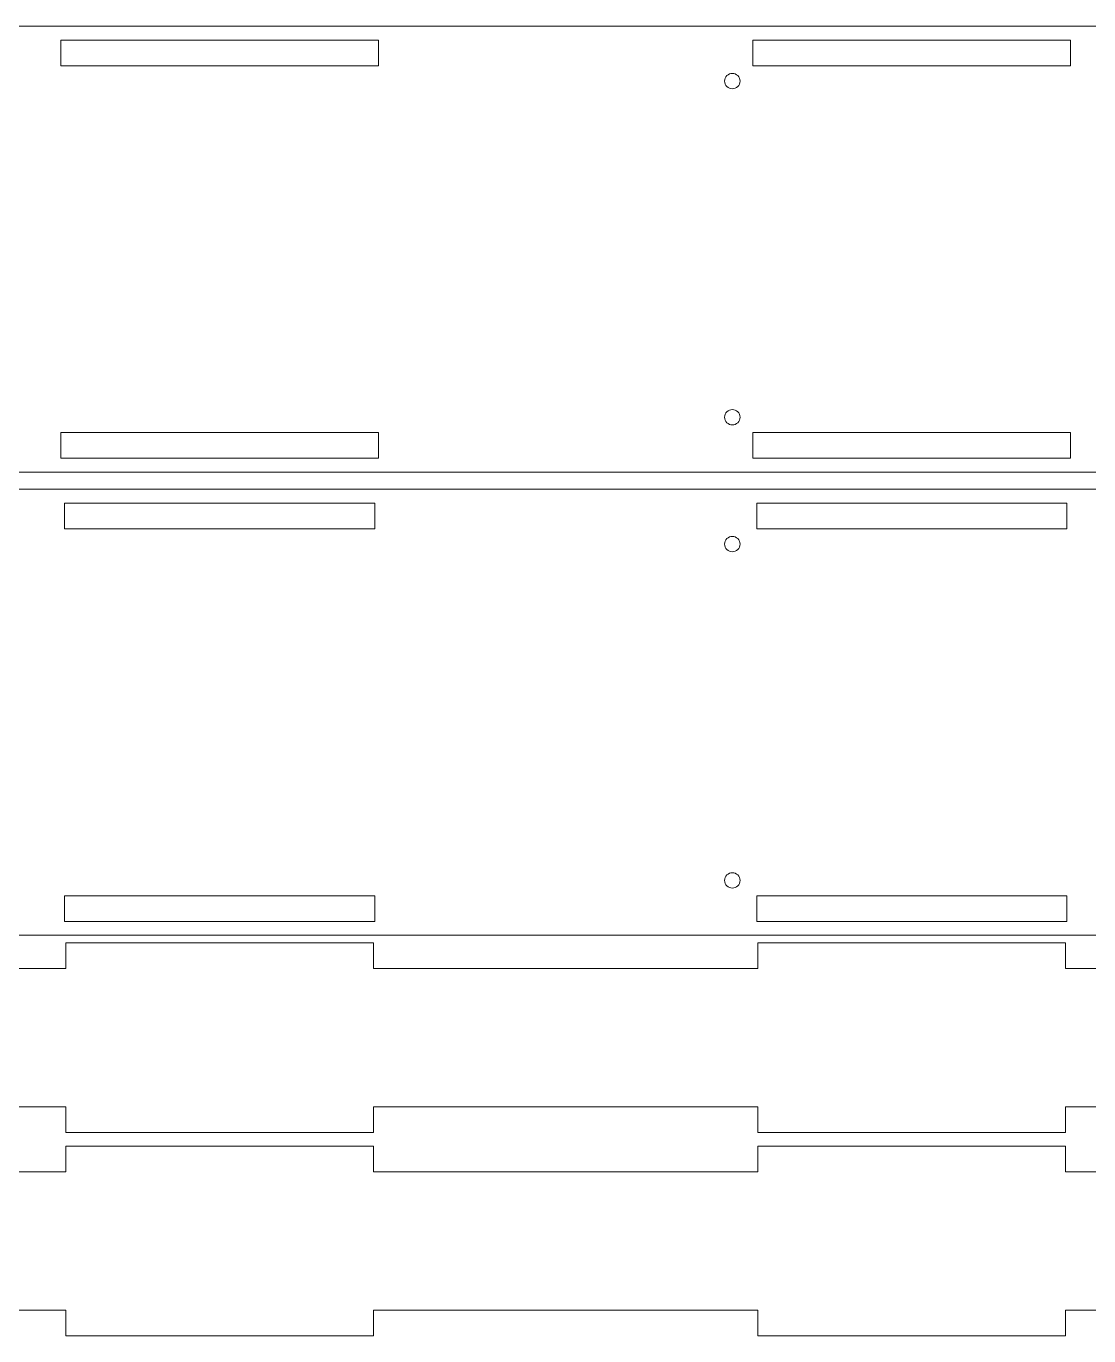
# Model space of a CAD drawing. Header units: inches. Extents: x -14.3 to 12.3, y -4.6 to 6.3.
# Drawn here: x -1.69 to 6.47, y -4.57 to 5.48 of the extents above; entities that cross this region are included whole.
import ezdxf

# ---------------------------------------------------------------- set-up
doc = ezdxf.new("R2010")
doc.units = ezdxf.units.IN
doc.header["$MEASUREMENT"] = 0
doc.layers.add('Layer 1', color=7, linetype='Continuous')

msp = doc.modelspace()

# ---------------------------------------------------------------- linework, layer by layer
at = {"layer": 'Layer 1', "lineweight": 5}
for points in [[(-1.428, 5.181), (1.013, 5.181), (1.013, 5.378), (-1.428, 5.378), (-1.428, 5.181)], [(3.887, 5.181), (6.328, 5.181), (6.328, 5.378), (3.887, 5.378), (3.887, 5.181)], [(-1.428, 2.166), (1.013, 2.166), (1.013, 2.363), (-1.428, 2.363), (-1.428, 2.166)], [(3.887, 2.166), (6.328, 2.166), (6.328, 2.363), (3.887, 2.363), (3.887, 2.166)], [(-1.398, 1.625), (0.984, 1.625), (0.984, 1.822), (-1.398, 1.822), (-1.398, 1.625)], [(3.917, 1.625), (6.299, 1.625), (6.299, 1.822), (3.917, 1.822), (3.917, 1.625)], [(-1.398, -1.391), (0.984, -1.391), (0.984, -1.194), (-1.398, -1.194), (-1.398, -1.391)], [(3.917, -1.391), (6.299, -1.391), (6.299, -1.194), (3.917, -1.194), (3.917, -1.391)]]:
    msp.add_lwpolyline(points, close=True, dxfattribs=at)
for centre in [(3.73, 5.063), (3.73, 2.481), (3.73, 1.507), (3.73, -1.076)]:
    msp.add_ellipse(centre, major_axis=(0, 0.0591), ratio=1, start_param=0, end_param=6.28318, dxfattribs=at)
for points, knots in [([(-12.456, 5.485), (-12.456, 5.485), (12.042, 5.485), (12.042, 5.485), (12.042, 5.485), (12.158, 5.485), (12.254, 5.391), (12.254, 5.277), (12.254, 5.277), (12.254, 5.277), (12.254, 2.267), (12.254, 2.267), (12.254, 2.267), (12.254, 2.153), (12.158, 2.059), (12.042, 2.059), (12.042, 2.059), (12.042, 2.059), (-12.456, 2.059), (-12.456, 2.059), (-12.456, 2.059), (-12.572, 2.059), (-12.668, 2.153), (-12.668, 2.267), (-12.668, 2.267), (-12.668, 2.267), (-12.668, 5.277), (-12.668, 5.277), (-12.668, 5.277), (-12.668, 5.391), (-12.572, 5.485), (-12.456, 5.485)], [0, 0, 0, 0, 0.125, 0.125, 0.125, 0.125, 0.25, 0.25, 0.25, 0.25, 0.375, 0.375, 0.375, 0.375, 0.5, 0.5, 0.5, 0.5, 0.625, 0.625, 0.625, 0.625, 0.75, 0.75, 0.75, 0.75, 0.875, 0.875, 0.875, 0.875, 1, 1, 1, 1]), ([(-12.456, 1.928), (-12.456, 1.928), (12.042, 1.928), (12.042, 1.928), (12.042, 1.928), (12.158, 1.928), (12.254, 1.834), (12.254, 1.72), (12.254, 1.72), (12.254, 1.72), (12.254, -1.289), (12.254, -1.289), (12.254, -1.289), (12.254, -1.404), (12.158, -1.497), (12.042, -1.497), (12.042, -1.497), (12.042, -1.497), (-12.456, -1.497), (-12.456, -1.497), (-12.456, -1.497), (-12.572, -1.497), (-12.668, -1.404), (-12.668, -1.289), (-12.668, -1.289), (-12.668, -1.289), (-12.668, 1.72), (-12.668, 1.72), (-12.668, 1.72), (-12.668, 1.834), (-12.572, 1.928), (-12.456, 1.928)], [0, 0, 0, 0, 0.125, 0.125, 0.125, 0.125, 0.25, 0.25, 0.25, 0.25, 0.375, 0.375, 0.375, 0.375, 0.5, 0.5, 0.5, 0.5, 0.625, 0.625, 0.625, 0.625, 0.75, 0.75, 0.75, 0.75, 0.875, 0.875, 0.875, 0.875, 1, 1, 1, 1]), ([(-1.388, -1.752), (-1.388, -1.752), (-1.388, -1.556), (-1.388, -1.556), (-1.388, -1.556), (-1.388, -1.556), (0.974, -1.556), (0.974, -1.556), (0.974, -1.556), (0.974, -1.556), (0.974, -1.752), (0.974, -1.752)], [0, 0, 0, 0, 0.333333, 0.333333, 0.333333, 0.333333, 0.666667, 0.666667, 0.666667, 0.666667, 1, 1, 1, 1]), ([(3.927, -1.752), (3.927, -1.752), (3.927, -1.556), (3.927, -1.556), (3.927, -1.556), (3.927, -1.556), (6.289, -1.556), (6.289, -1.556), (6.289, -1.556), (6.289, -1.556), (6.289, -1.752), (6.289, -1.752)], [0, 0, 0, 0, 0.333333, 0.333333, 0.333333, 0.333333, 0.666667, 0.666667, 0.666667, 0.666667, 1, 1, 1, 1]), ([(0.974, -2.815), (0.974, -2.815), (0.974, -3.012), (0.974, -3.012), (0.974, -3.012), (0.974, -3.012), (-1.388, -3.012), (-1.388, -3.012), (-1.388, -3.012), (-1.388, -3.012), (-1.388, -2.815), (-1.388, -2.815)], [0, 0, 0, 0, 0.333333, 0.333333, 0.333333, 0.333333, 0.666667, 0.666667, 0.666667, 0.666667, 1, 1, 1, 1]), ([(6.289, -2.815), (6.289, -2.815), (6.289, -3.012), (6.289, -3.012), (6.289, -3.012), (6.289, -3.012), (3.927, -3.012), (3.927, -3.012), (3.927, -3.012), (3.927, -3.012), (3.927, -2.815), (3.927, -2.815)], [0, 0, 0, 0, 0.333333, 0.333333, 0.333333, 0.333333, 0.666667, 0.666667, 0.666667, 0.666667, 1, 1, 1, 1]), ([(-1.388, -3.314), (-1.388, -3.314), (-1.388, -3.117), (-1.388, -3.117), (-1.388, -3.117), (-1.388, -3.117), (0.974, -3.117), (0.974, -3.117), (0.974, -3.117), (0.974, -3.117), (0.974, -3.314), (0.974, -3.314)], [0, 0, 0, 0, 0.333333, 0.333333, 0.333333, 0.333333, 0.666667, 0.666667, 0.666667, 0.666667, 1, 1, 1, 1]), ([(3.927, -3.314), (3.927, -3.314), (3.927, -3.117), (3.927, -3.117), (3.927, -3.117), (3.927, -3.117), (6.289, -3.117), (6.289, -3.117), (6.289, -3.117), (6.289, -3.117), (6.289, -3.314), (6.289, -3.314)], [0, 0, 0, 0, 0.333333, 0.333333, 0.333333, 0.333333, 0.666667, 0.666667, 0.666667, 0.666667, 1, 1, 1, 1]), ([(0.974, -4.377), (0.974, -4.377), (0.974, -4.574), (0.974, -4.574), (0.974, -4.574), (0.974, -4.574), (-1.388, -4.574), (-1.388, -4.574), (-1.388, -4.574), (-1.388, -4.574), (-1.388, -4.377), (-1.388, -4.377)], [0, 0, 0, 0, 0.333333, 0.333333, 0.333333, 0.333333, 0.666667, 0.666667, 0.666667, 0.666667, 1, 1, 1, 1]), ([(6.289, -4.377), (6.289, -4.377), (6.289, -4.574), (6.289, -4.574), (6.289, -4.574), (6.289, -4.574), (3.927, -4.574), (3.927, -4.574), (3.927, -4.574), (3.927, -4.574), (3.927, -4.377), (3.927, -4.377)], [0, 0, 0, 0, 0.333333, 0.333333, 0.333333, 0.333333, 0.666667, 0.666667, 0.666667, 0.666667, 1, 1, 1, 1])]:
    msp.add_open_spline(points, degree=3, knots=knots, dxfattribs=at)
for points in [[(-4.341, -1.752), (-4.341, -1.752), (-1.388, -1.752), (-1.388, -1.752)], [(0.974, -1.752), (0.974, -1.752), (3.927, -1.752), (3.927, -1.752)], [(6.289, -1.752), (6.289, -1.752), (9.439, -1.752), (9.439, -1.752)], [(-1.388, -2.815), (-1.388, -2.815), (-4.341, -2.815), (-4.341, -2.815)], [(3.927, -2.815), (3.927, -2.815), (0.974, -2.815), (0.974, -2.815)], [(9.439, -2.815), (9.439, -2.815), (6.289, -2.815), (6.289, -2.815)], [(-4.341, -3.314), (-4.341, -3.314), (-1.388, -3.314), (-1.388, -3.314)], [(0.974, -3.314), (0.974, -3.314), (3.927, -3.314), (3.927, -3.314)], [(6.289, -3.314), (6.289, -3.314), (9.439, -3.314), (9.439, -3.314)], [(-1.388, -4.377), (-1.388, -4.377), (-4.341, -4.377), (-4.341, -4.377)], [(3.927, -4.377), (3.927, -4.377), (0.974, -4.377), (0.974, -4.377)], [(9.439, -4.377), (9.439, -4.377), (6.289, -4.377), (6.289, -4.377)]]:
    msp.add_open_spline(points, degree=3, dxfattribs=at)

doc.saveas('drawing.dxf')
